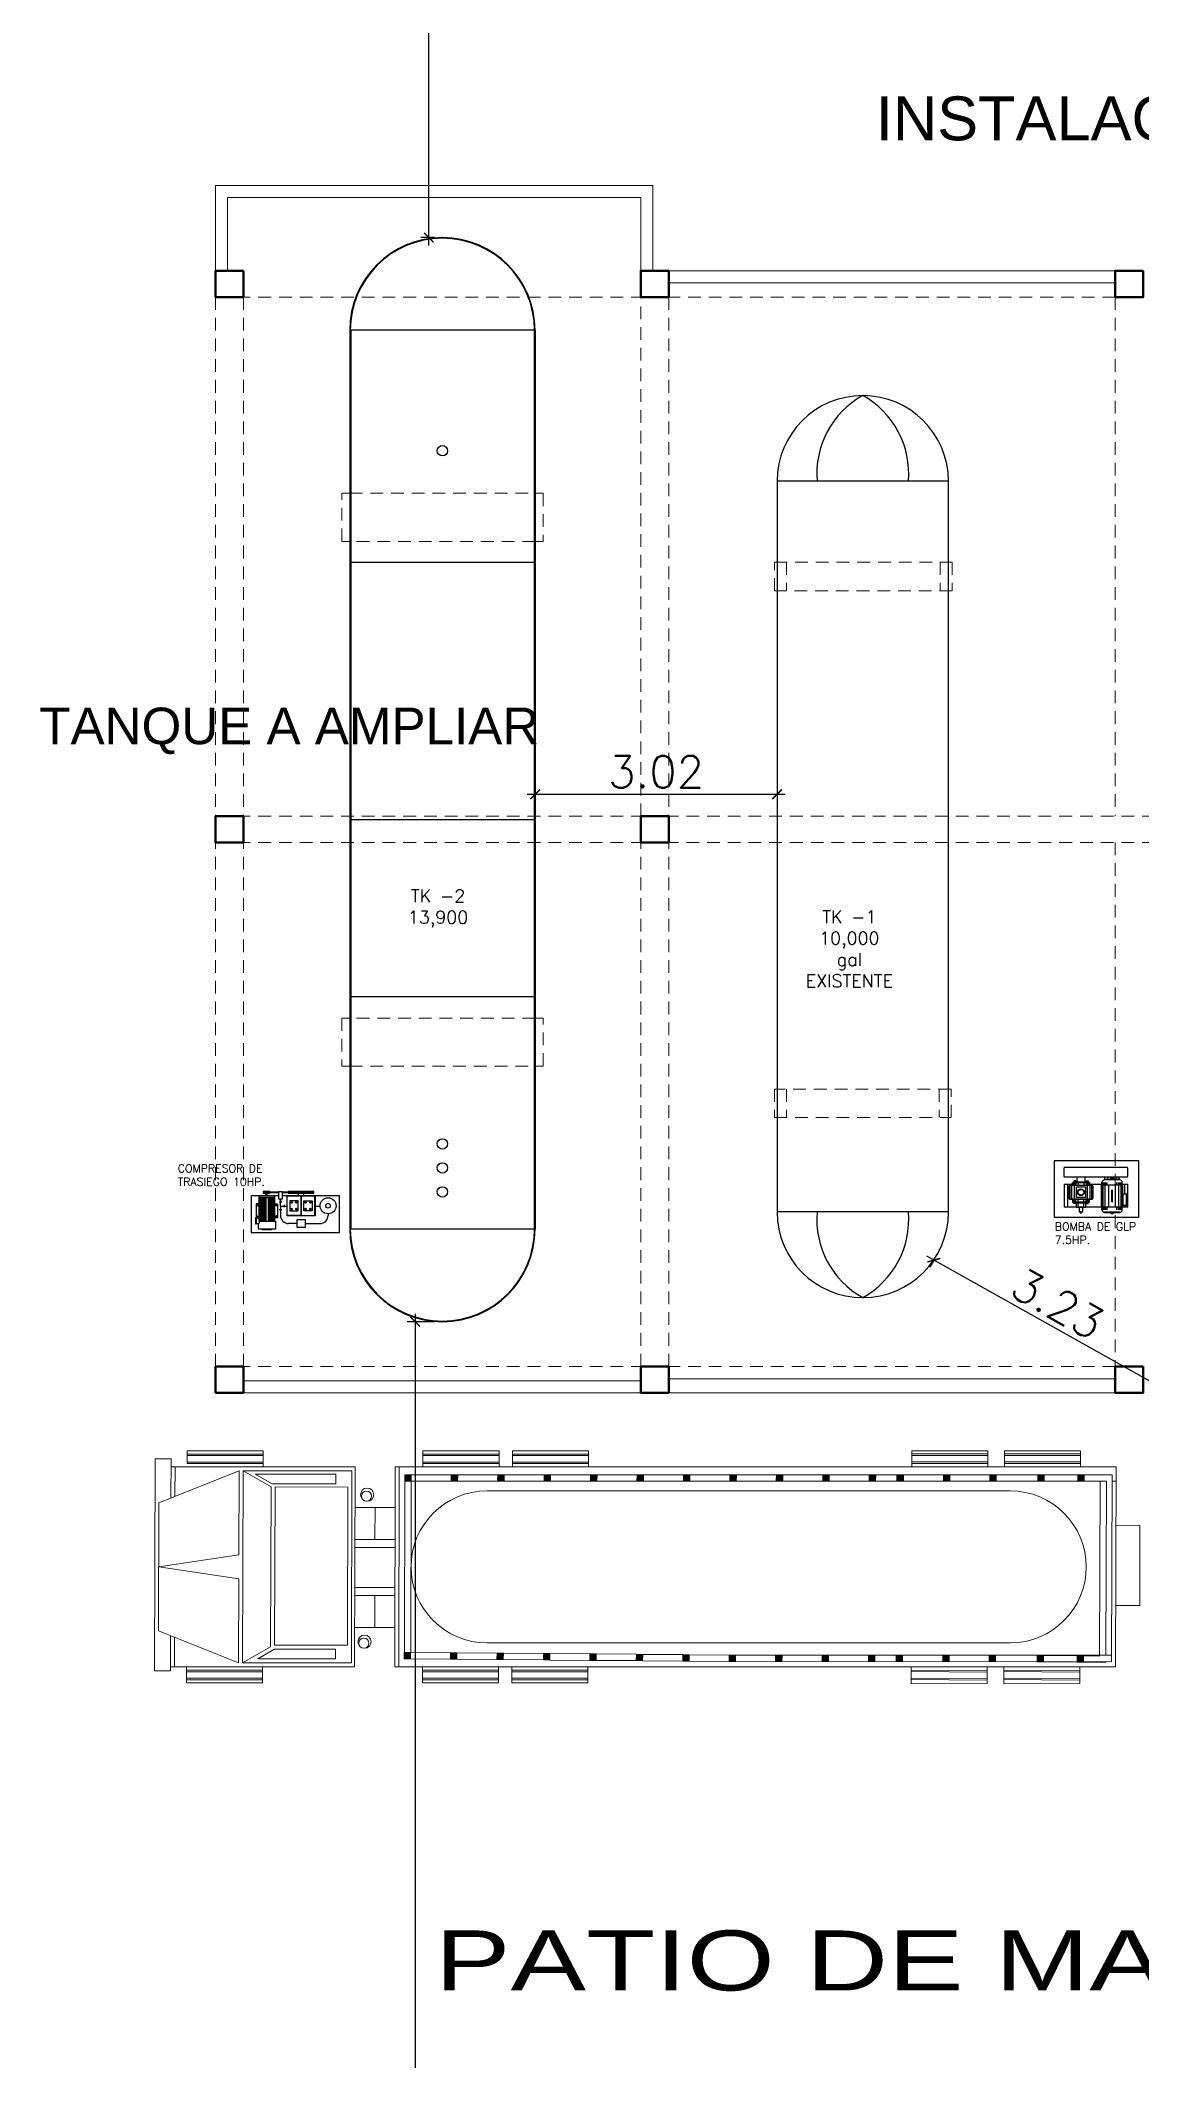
# Model space of a CAD drawing. Header units: metres. Extents: x 2026 to 2182, y 1015 to 1085.
# Drawn here: x 2099.25 to 2113, y 1042.69 to 1067.93 of the extents above; entities that cross this region are included whole.
import ezdxf

# ---------------------------------------------------------------- set-up
doc = ezdxf.new("R2010")
doc.units = ezdxf.units.M
for name, pattern in [('COSTA GAS_ CASCO$0$CONTINUA', [0]), ('COSTA GAS_ CASCO$0$HIDDEN2', [0.1875, 0.125, -0.0625]), ('DASHED2', [0.375, 0.25, -0.125]), ('HIDDEN', [9.525, 6.35, -3.175])]:
    doc.linetypes.add(name, pattern=pattern)
doc.layers.get('Defpoints').update_dxf_attribs({"lineweight": 0})
for name, color, linetype in [('015', 40, 'Continuous'), ('03', 3, 'Continuous'), ('05', 5, 'Continuous'), ('06', 6, 'Continuous'), ('AMBIENTES', 3, 'Continuous'), ('MAQUINAS', 8, 'COSTA GAS_ CASCO$0$HIDDEN2')]:
    doc.layers.add(name, color=color, linetype=linetype)
for name, color, linetype, lineweight in [('muro00', 252, 'Continuous', 0), ('muro02', 3, 'Continuous', 18), ('muro08', 2, 'Continuous', 60), ('PEN----2', 2, 'Continuous', 20), ('piso', 30, 'Continuous', 9), ('proyeccion', 5, 'HIDDEN', 13), ('TEXTOS GENERALES', 4, 'DASHED2', 5), ('Z-GAS HUANUCO CASCO_2DA ETAPA_$0$09', 8, 'Continuous', 9), ('Z-GAS HUANUCO CASCO_2DA ETAPA_$0$CAMIONES', 20, 'Continuous', 9)]:
    doc.layers.add(name, color=color, linetype=linetype, lineweight=lineweight)
doc.styles.add('COTA50', font='romans.shx', dxfattribs={"height": 0.4})
doc.styles.add('ROMANS', font='ROMANS')
doc.styles.add('SWISSE', font='swisse.ttf')
doc.styles.add('TEXTOS GENERALES', font='simplex8.shx', dxfattribs={"height": 0.1})
doc.styles.add('TITLEINFO', font='arial.ttf', dxfattribs={"height": 0.2})
doc.dimstyles.new('1-100', dxfattribs={"dimscale": 0.1, "dimtxt": 0.4, "dimasz": 1.2, "dimexe": 1, "dimexo": 1, "dimgap": 0.8, "dimtad": 1, "dimzin": 4, "dimdsep": 46, "dimtxsty": 'COTA50', "dimblk": 'ARCHTICK', "dimcen": 2.5, "dimdle": 1, "dimclrd": 1, "dimclre": 1, "dimclrt": 256, "dimadec": 0, "dimazin": 0, "dimtfac": 1, "dimtix": 1, "dimtmove": 2, "dimatfit": 3, "dimfxl": 0, "dimtolj": 1, "dimtzin": 4, "dimarcsym": 0})

# ---------------------------------------------------------------- blocks, each defined once
blk = doc.blocks.new('_ARCHTICK')
at = {"color": 0, "linetype": 'ByBlock', "const_width": 0.15}
blk.add_lwpolyline([(-0.5, -0.5), (0.5, 0.5)], dxfattribs=at)
blk = doc.blocks.new('*D76')
at = {"color": 1, "lineweight": -2}
for p, q in [((2113.309, 1051.059), (2110.317, 1052.736)), ((2110.401, 1052.68), (2110.355, 1052.599)), ((2113.218, 1051.102), (2113.173, 1051.021))]:
    blk.add_line(p, q, dxfattribs=at)
at = {"layer": 'Defpoints', "color": 0}
for p in [(2110.404, 1052.687), (2110.449, 1052.767), (2113.267, 1051.189)]:
    blk.add_point(p, dxfattribs=at)
at = {"color": 1, "lineweight": -2, "xscale": 0.1199999999999999, "yscale": 0.1199999999999999, "zscale": 0.1199999999999999}
for p, rotation in [((2110.404, 1052.687), 150.741178797657), ((2113.222, 1051.108), 330.741178797657)]:
    blk.add_blockref('_ARCHTICK', p, dxfattribs=dict(at, rotation=rotation))
at = {"insert": (2111.95, 1052.142), "char_height": 0.4, "attachment_point": 5, "rotation": 330.7412, "style": 'COTA50'}
blk.add_mtext('\\A1;3.23', dxfattribs=at)
blk = doc.blocks.new('*D78')
at = {"color": 1, "lineweight": -2}
for p, q in [((2105.324, 1058.509), (2108.546, 1058.509)), ((2105.424, 1058.591), (2105.424, 1058.409)), ((2108.446, 1058.591), (2108.446, 1058.409))]:
    blk.add_line(p, q, dxfattribs=at)
at = {"layer": 'Defpoints', "color": 0}
for p in [(2105.424, 1058.691), (2108.446, 1058.691), (2108.446, 1058.509)]:
    blk.add_point(p, dxfattribs=at)
at = {"color": 1, "lineweight": -2, "xscale": 0.1199999999999999, "yscale": 0.1199999999999999, "zscale": 0.1199999999999999, "rotation": 180}
blk.add_blockref('_ARCHTICK', (2105.424, 1058.509), dxfattribs=at)
at = {"color": 1, "lineweight": -2, "xscale": 0.1199999999999999, "yscale": 0.1199999999999999, "zscale": 0.1199999999999999}
blk.add_blockref('_ARCHTICK', (2108.446, 1058.509), dxfattribs=at)
at = {"insert": (2106.935, 1058.789), "char_height": 0.4, "attachment_point": 5, "style": 'COTA50'}
blk.add_mtext('\\A1;3.02', dxfattribs=at)
blk = doc.blocks.new('*D79')
at = {"color": 1, "lineweight": -2}
for p, q in [((2104.095, 1065.364), (2104.095, 1080.95)), ((2104.166, 1080.85), (2103.995, 1080.85)), ((2104.166, 1065.464), (2103.995, 1065.464))]:
    blk.add_line(p, q, dxfattribs=at)
at = {"layer": 'Defpoints', "color": 0}
for p in [(2104.095, 1080.85), (2104.266, 1080.85), (2104.266, 1065.464)]:
    blk.add_point(p, dxfattribs=at)
at = {"color": 1, "lineweight": -2, "xscale": 0.1199999999999999, "yscale": 0.1199999999999999, "zscale": 0.1199999999999999}
for p, rotation in [((2104.095, 1080.85), 90), ((2104.095, 1065.464), 270)]:
    blk.add_blockref('_ARCHTICK', p, dxfattribs=dict(at, rotation=rotation))
at = {"insert": (2103.815, 1073.157), "char_height": 0.4, "attachment_point": 5, "rotation": 90, "style": 'COTA50'}
blk.add_mtext('\\A1;15.39', dxfattribs=at)
blk = doc.blocks.new('*D80')
at = {"color": 1, "lineweight": -2}
for p, q in [((2104.166, 1051.918), (2103.827, 1051.918)), ((2103.927, 1052.018), (2103.927, 1031.09)), ((2104.166, 1031.19), (2103.827, 1031.19))]:
    blk.add_line(p, q, dxfattribs=at)
at = {"layer": 'Defpoints', "color": 0}
for p in [(2104.266, 1051.918), (2103.927, 1031.19), (2104.266, 1031.19)]:
    blk.add_point(p, dxfattribs=at)
at = {"color": 1, "lineweight": -2, "xscale": 0.1199999999999999, "yscale": 0.1199999999999999, "zscale": 0.1199999999999999}
for p, rotation in [((2103.927, 1051.918), 90), ((2103.927, 1031.19), 270)]:
    blk.add_blockref('_ARCHTICK', p, dxfattribs=dict(at, rotation=rotation))
at = {"insert": (2103.647, 1041.554), "char_height": 0.4, "attachment_point": 5, "rotation": 90, "style": 'COTA50'}
blk.add_mtext('\\A1;20.73', dxfattribs=at)
blk = doc.blocks.new('Z-GAS HUANUCO CASCO_2DA ETAPA_$0$HHH')
at = {"layer": 'Z-GAS HUANUCO CASCO_2DA ETAPA_$0$CAMIONES'}
for p, q in [((-162.079, 48.628), (-162.08, 48.328)), ((-161.079, 48.625), (-162.079, 48.628)), ((-161.079, 48.625), (-161.08, 48.325)), ((-162.811, 48.33), (-162.811, 39.327)), ((-160.311, 48.323), (-162.811, 48.33)), ((-162.711, 48.279), (-162.711, 43.587)), ((-160.376, 48.273), (-162.711, 48.279)), ((-162.631, 48.329), (-162.631, 48.279)), ((-160.456, 48.273), (-160.459, 43.578)), ((-160.376, 48.273), (-160.379, 43.577)), ((-160.311, 48.323), (-160.311, 39.32)), ((-162.711, 48.209), (-162.711, 47.931)), ((-162.631, 48.209), (-162.631, 43.586)), ((-160.456, 48.203), (-162.631, 48.209)), ((-160.447, 48.123), (-162.631, 48.129)), ((-162.631, 48.129), (-162.631, 47.931)), ((-160.447, 48.123), (-160.45, 47.922)), ((-160.366, 48.203), (-160.376, 48.203)), ((-160.366, 48.203), (-160.37, 47.922)), ((-163.011, 47.884), (-163.011, 46.934)), ((-162.811, 47.884), (-163.011, 47.884)), ((-162.972, 47.884), (-162.972, 46.934)), ((-162.952, 47.884), (-162.952, 46.934)), ((-162.872, 47.884), (-162.872, 46.934)), ((-162.852, 47.884), (-162.852, 46.934)), ((-162.631, 47.931), (-162.711, 47.931)), ((-162.711, 47.851), (-162.711, 47.931)), ((-162.629, 47.851), (-162.711, 47.851)), ((-162.711, 47.851), (-162.711, 47.432)), ((-162.631, 47.931), (-162.629, 47.851)), ((-162.631, 47.851), (-162.631, 47.432)), ((-160.45, 47.842), (-160.454, 47.424)), ((-160.45, 47.922), (-160.452, 47.842)), ((-160.452, 47.842), (-160.37, 47.842)), ((-160.45, 47.922), (-160.37, 47.922)), ((-160.37, 47.842), (-160.374, 47.423)), ((-160.37, 47.842), (-160.37, 47.922)), ((-160.102, 47.877), (-160.311, 47.877)), ((-160.265, 47.877), (-160.272, 46.928)), ((-160.245, 47.877), (-160.252, 46.927)), ((-160.165, 47.877), (-160.172, 46.927)), ((-160.145, 47.877), (-160.152, 46.927)), ((-160.099, 46.927), (-160.102, 47.877)), ((-162.631, 47.432), (-162.711, 47.432)), ((-162.711, 47.432), (-162.711, 47.352)), ((-162.631, 47.352), (-162.711, 47.352)), ((-162.631, 47.352), (-162.631, 47.432)), ((-160.455, 47.344), (-160.454, 47.424)), ((-160.455, 47.344), (-160.375, 47.343)), ((-160.454, 47.424), (-160.374, 47.423)), ((-160.374, 47.423), (-160.375, 47.343)), ((-162.511, 47.007), (-162.511, 40.474)), ((-160.611, 40.474), (-160.611, 47.007)), ((-162.811, 46.934), (-163.013, 46.934)), ((-162.811, 46.727), (-163.011, 46.727)), ((-163.011, 46.727), (-163.011, 45.777)), ((-162.972, 46.727), (-162.972, 45.777)), ((-162.952, 46.727), (-162.952, 45.777)), ((-162.872, 46.727), (-162.872, 45.777)), ((-162.852, 46.727), (-162.852, 45.777)), ((-162.631, 46.833), (-162.711, 46.833)), ((-162.711, 46.833), (-162.711, 46.753)), ((-162.631, 46.753), (-162.711, 46.753)), ((-162.631, 46.753), (-162.631, 46.833)), ((-160.459, 46.824), (-160.379, 46.824)), ((-160.459, 46.744), (-160.459, 46.824)), ((-160.459, 46.744), (-160.379, 46.744)), ((-160.379, 46.824), (-160.379, 46.744)), ((-160.099, 46.927), (-160.311, 46.927)), ((-160.102, 46.72), (-160.311, 46.72)), ((-160.265, 46.72), (-160.272, 45.77)), ((-160.245, 46.72), (-160.252, 45.77)), ((-160.165, 46.72), (-160.172, 45.77)), ((-160.145, 46.719), (-160.152, 45.769)), ((-160.099, 45.77), (-160.102, 46.72)), ((-162.631, 46.253), (-162.711, 46.253)), ((-162.711, 46.253), (-162.711, 46.173)), ((-162.631, 46.173), (-162.631, 46.253)), ((-160.459, 46.244), (-160.379, 46.244)), ((-160.459, 46.164), (-160.459, 46.244)), ((-160.379, 46.244), (-160.379, 46.164)), ((-162.631, 46.173), (-162.711, 46.173)), ((-160.459, 46.164), (-160.379, 46.164)), ((-162.811, 45.777), (-163.013, 45.777)), ((-160.099, 45.77), (-160.311, 45.77)), ((-162.631, 45.673), (-162.711, 45.673)), ((-162.711, 45.673), (-162.711, 45.593)), ((-162.631, 45.593), (-162.711, 45.593)), ((-162.631, 45.593), (-162.631, 45.673)), ((-160.459, 45.664), (-160.379, 45.664)), ((-160.459, 45.584), (-160.459, 45.664)), ((-160.459, 45.584), (-160.379, 45.584)), ((-160.379, 45.664), (-160.379, 45.584)), ((-162.631, 45.326), (-162.711, 45.327)), ((-162.711, 45.327), (-162.711, 45.247)), ((-162.631, 45.246), (-162.711, 45.247)), ((-162.631, 45.246), (-162.631, 45.326)), ((-160.459, 45.318), (-160.379, 45.317)), ((-160.459, 45.238), (-160.459, 45.318)), ((-160.459, 45.238), (-160.379, 45.237)), ((-160.379, 45.317), (-160.379, 45.237)), ((-162.631, 44.746), (-162.711, 44.747)), ((-162.711, 44.747), (-162.711, 44.667)), ((-162.631, 44.666), (-162.631, 44.746)), ((-160.459, 44.738), (-160.379, 44.737)), ((-160.459, 44.658), (-160.459, 44.738)), ((-160.379, 44.737), (-160.379, 44.657)), ((-162.631, 44.666), (-162.711, 44.667)), ((-160.459, 44.658), (-160.379, 44.657)), ((-162.631, 44.166), (-162.711, 44.167)), ((-162.711, 44.167), (-162.711, 44.087)), ((-162.631, 44.086), (-162.711, 44.087)), ((-162.631, 44.086), (-162.631, 44.166)), ((-160.459, 44.158), (-160.379, 44.157)), ((-160.459, 44.078), (-160.459, 44.158)), ((-160.459, 44.078), (-160.379, 44.077)), ((-160.379, 44.157), (-160.379, 44.077)), ((-162.631, 43.586), (-162.711, 43.587)), ((-162.711, 43.587), (-162.711, 43.507)), ((-162.631, 43.506), (-162.711, 43.507)), ((-162.711, 43.507), (-162.711, 43.007)), ((-162.631, 43.506), (-162.631, 43.586)), ((-162.631, 43.506), (-162.631, 43.006)), ((-160.459, 43.498), (-160.463, 42.998)), ((-160.459, 43.498), (-160.459, 43.578)), ((-160.459, 43.578), (-160.379, 43.577)), ((-160.459, 43.498), (-160.379, 43.497)), ((-160.379, 43.497), (-160.383, 42.997)), ((-160.379, 43.577), (-160.379, 43.497)), ((-162.631, 43.006), (-162.711, 43.007)), ((-162.711, 42.927), (-162.711, 43.007)), ((-162.711, 42.927), (-162.711, 42.427)), ((-162.631, 42.926), (-162.711, 42.927)), ((-162.631, 42.926), (-162.631, 43.006)), ((-162.631, 42.926), (-162.631, 42.426)), ((-160.464, 42.918), (-160.468, 42.418)), ((-160.464, 42.918), (-160.463, 42.998)), ((-160.464, 42.918), (-160.384, 42.917)), ((-160.463, 42.998), (-160.383, 42.997)), ((-160.384, 42.917), (-160.388, 42.417)), ((-160.384, 42.917), (-160.383, 42.997)), ((-162.631, 42.426), (-162.711, 42.427)), ((-162.711, 42.347), (-162.711, 42.427)), ((-162.631, 42.426), (-162.631, 42.346)), ((-160.468, 42.418), (-160.469, 42.338)), ((-160.468, 42.418), (-160.388, 42.417)), ((-160.389, 42.337), (-160.388, 42.417)), ((-162.631, 42.346), (-162.711, 42.347)), ((-162.711, 42.347), (-162.711, 41.847)), ((-162.631, 42.346), (-162.631, 41.846)), ((-160.469, 42.338), (-160.473, 41.838)), ((-160.469, 42.338), (-160.389, 42.337)), ((-160.389, 42.337), (-160.393, 41.837)), ((-163.011, 41.74), (-163.011, 40.79)), ((-162.811, 41.74), (-163.011, 41.74)), ((-162.971, 41.74), (-162.971, 40.79)), ((-162.951, 41.74), (-162.951, 40.79)), ((-162.871, 41.74), (-162.871, 40.79)), ((-162.851, 41.74), (-162.851, 40.79)), ((-162.631, 41.846), (-162.711, 41.847)), ((-162.711, 41.767), (-162.711, 41.847)), ((-162.711, 41.767), (-162.711, 41.267)), ((-162.631, 41.766), (-162.711, 41.767)), ((-162.631, 41.846), (-162.631, 41.766)), ((-162.631, 41.766), (-162.631, 41.266)), ((-160.473, 41.758), (-160.477, 41.258)), ((-160.473, 41.838), (-160.473, 41.758)), ((-160.473, 41.838), (-160.393, 41.837)), ((-160.473, 41.758), (-160.393, 41.757)), ((-160.393, 41.757), (-160.397, 41.257)), ((-160.393, 41.757), (-160.393, 41.837)), ((-160.111, 41.732), (-160.311, 41.733)), ((-160.271, 41.733), (-160.271, 40.783)), ((-160.251, 41.733), (-160.251, 40.783)), ((-160.171, 41.733), (-160.171, 40.783)), ((-160.151, 41.733), (-160.151, 40.783)), ((-160.111, 41.732), (-160.111, 40.782)), ((-162.631, 41.266), (-162.711, 41.267)), ((-162.711, 41.267), (-162.711, 41.187)), ((-162.631, 41.186), (-162.711, 41.187)), ((-162.711, 41.187), (-162.711, 40.687)), ((-162.631, 41.186), (-162.631, 41.266)), ((-162.631, 41.186), (-162.631, 40.686)), ((-160.478, 41.178), (-160.482, 40.678)), ((-160.478, 41.178), (-160.477, 41.258)), ((-160.478, 41.178), (-160.398, 41.177)), ((-160.477, 41.258), (-160.397, 41.257)), ((-160.398, 41.177), (-160.402, 40.677)), ((-160.397, 41.257), (-160.398, 41.177)), ((-162.811, 40.79), (-163.011, 40.79)), ((-162.631, 40.686), (-162.711, 40.687)), ((-162.711, 40.687), (-162.711, 40.607)), ((-162.631, 40.606), (-162.631, 40.686)), ((-160.482, 40.598), (-160.482, 40.678)), ((-160.482, 40.678), (-160.402, 40.677)), ((-160.402, 40.677), (-160.402, 40.597)), ((-160.111, 40.782), (-160.311, 40.783)), ((-163.011, 40.623), (-163.011, 39.673)), ((-162.811, 40.623), (-163.011, 40.623)), ((-162.971, 40.623), (-162.971, 39.673)), ((-162.951, 40.623), (-162.951, 39.673)), ((-162.871, 40.623), (-162.871, 39.673)), ((-162.851, 40.623), (-162.851, 39.673)), ((-162.631, 40.606), (-162.711, 40.607)), ((-162.711, 40.607), (-162.711, 40.107)), ((-162.631, 40.606), (-162.631, 40.106)), ((-160.482, 40.598), (-160.486, 40.098)), ((-160.482, 40.598), (-160.402, 40.597)), ((-160.402, 40.597), (-160.406, 40.098)), ((-160.111, 40.616), (-160.311, 40.616)), ((-160.271, 40.616), (-160.271, 39.666)), ((-160.251, 40.616), (-160.251, 39.666)), ((-160.171, 40.616), (-160.171, 39.666)), ((-160.151, 40.616), (-160.151, 39.666)), ((-160.111, 40.616), (-160.111, 39.666)), ((-162.631, 40.106), (-162.711, 40.107)), ((-162.711, 40.107), (-162.711, 40.027)), ((-162.63, 40.026), (-162.711, 40.027)), ((-162.711, 40.027), (-162.711, 39.527)), ((-162.63, 40.026), (-162.631, 40.106)), ((-162.631, 40.026), (-162.631, 39.526)), ((-160.487, 40.018), (-160.491, 39.518)), ((-160.488, 40.018), (-160.486, 40.098)), ((-160.488, 40.018), (-160.407, 40.018)), ((-160.486, 40.098), (-160.406, 40.098)), ((-160.407, 40.018), (-160.411, 39.518)), ((-160.406, 40.098), (-160.407, 40.018)), ((-162.811, 39.673), (-163.011, 39.673)), ((-160.111, 39.666), (-160.311, 39.666)), ((-162.631, 39.526), (-162.711, 39.527)), ((-162.711, 39.527), (-162.711, 39.447)), ((-162.631, 39.446), (-162.711, 39.447)), ((-160.491, 39.521), (-162.631, 39.526)), ((-162.631, 39.526), (-162.631, 39.446)), ((-160.491, 39.441), (-162.631, 39.446)), ((-160.491, 39.518), (-160.411, 39.518)), ((-160.491, 39.518), (-160.491, 39.438)), ((-160.491, 39.438), (-160.411, 39.438)), ((-160.411, 39.518), (-160.411, 39.438)), ((-160.311, 39.37), (-162.811, 39.377)), ((-160.311, 39.32), (-162.811, 39.327)), ((-162.303, 39.326), (-162.304, 38.826)), ((-161.903, 39.324), (-161.904, 38.824)), ((-161.803, 39.324), (-161.804, 38.824)), ((-161.303, 39.323), (-161.304, 38.823)), ((-161.203, 39.323), (-161.204, 38.823)), ((-160.803, 39.322), (-160.804, 38.822)), ((-161.904, 39.074), (-162.304, 39.076)), ((-160.804, 39.072), (-161.204, 39.073)), ((-160.311, 38.82), (-162.811, 38.827)), ((-162.811, 38.827), (-162.811, 36.527)), ((-162.761, 38.787), (-162.761, 37.427)), ((-160.361, 38.78), (-162.761, 38.787)), ((-162.558, 38.736), (-162.561, 37.826)), ((-160.582, 38.731), (-162.558, 38.736)), ((-160.582, 38.731), (-160.582, 37.821)), ((-160.361, 38.78), (-160.361, 37.42)), ((-160.311, 38.82), (-160.311, 36.52)), ((-162.597, 38.586), (-162.721, 38.587)), ((-162.721, 38.587), (-162.721, 37.577)), ((-162.597, 38.586), (-162.599, 37.791)), ((-160.411, 38.581), (-160.532, 38.581)), ((-160.532, 38.581), (-160.532, 37.821)), ((-160.411, 38.581), (-160.411, 37.609)), ((-163.011, 37.677), (-163.011, 36.727)), ((-162.811, 37.677), (-163.011, 37.677)), ((-162.971, 37.677), (-162.971, 36.727)), ((-162.951, 37.677), (-162.951, 36.727)), ((-162.871, 37.677), (-162.871, 36.727)), ((-162.851, 37.677), (-162.851, 36.727)), ((-162.761, 37.427), (-162.561, 37.776)), ((-162.721, 37.577), (-162.599, 37.791)), ((-160.582, 37.821), (-162.561, 37.826)), ((-160.561, 37.771), (-162.561, 37.776)), ((-160.361, 37.42), (-160.561, 37.771)), ((-160.411, 37.609), (-160.532, 37.821)), ((-160.108, 37.67), (-160.311, 37.67)), ((-160.271, 37.67), (-160.271, 36.72)), ((-160.251, 37.67), (-160.251, 36.72)), ((-160.171, 37.67), (-160.171, 36.72)), ((-160.151, 37.67), (-160.151, 36.72)), ((-160.111, 37.67), (-160.111, 36.72)), ((-160.361, 37.42), (-162.761, 37.427)), ((-162.761, 37.377), (-162.361, 36.376)), ((-161.711, 37.374), (-162.761, 37.377)), ((-161.711, 37.374), (-161.561, 36.374)), ((-161.411, 37.373), (-161.561, 36.374)), ((-160.361, 37.37), (-161.411, 37.373)), ((-160.361, 37.37), (-160.761, 36.371)), ((-162.851, 36.727), (-163.011, 36.728)), ((-160.111, 36.72), (-160.311, 36.72)), ((-162.421, 36.526), (-162.911, 36.527)), ((-162.911, 36.527), (-162.911, 36.327)), ((-162.441, 36.576), (-162.811, 36.577)), ((-160.761, 36.371), (-162.361, 36.376)), ((-160.261, 36.52), (-160.701, 36.521)), ((-160.311, 36.57), (-160.681, 36.571)), ((-160.261, 36.52), (-160.261, 36.32)), ((-160.261, 36.32), (-162.911, 36.327))]:
    blk.add_line(p, q, dxfattribs=at)
for centre, radius in [((-162.463, 38.976), 0.0829), ((-162.444, 38.968), 0.0633), ((-160.626, 38.943), 0.0829), ((-160.608, 38.935), 0.0633)]:
    blk.add_circle(centre, radius, dxfattribs=at)
for centre, start, end in [((-161.561, 47.007), 360, 180), ((-161.561, 40.474), 180, 360)]:
    blk.add_arc(centre, 0.95, start, end, dxfattribs=at)
for points in [[(-162.711, 47.851), (-162.711, 47.931), (-162.629, 47.851), (-162.631, 47.931)], [(-160.45, 47.842), (-160.45, 47.922), (-160.37, 47.842), (-160.37, 47.922)], [(-162.711, 47.352), (-162.711, 47.432), (-162.631, 47.352), (-162.631, 47.432)], [(-160.455, 47.344), (-160.454, 47.424), (-160.375, 47.343), (-160.374, 47.423)], [(-162.711, 46.753), (-162.711, 46.833), (-162.631, 46.753), (-162.631, 46.833)], [(-160.459, 46.744), (-160.459, 46.824), (-160.379, 46.744), (-160.379, 46.824)], [(-162.711, 46.173), (-162.711, 46.253), (-162.631, 46.173), (-162.631, 46.253)], [(-160.459, 46.164), (-160.459, 46.244), (-160.379, 46.164), (-160.379, 46.244)], [(-162.711, 45.593), (-162.711, 45.673), (-162.631, 45.593), (-162.631, 45.673)], [(-160.459, 45.584), (-160.459, 45.664), (-160.379, 45.584), (-160.379, 45.664)], [(-162.711, 45.247), (-162.711, 45.327), (-162.631, 45.246), (-162.631, 45.326)], [(-160.459, 45.238), (-160.459, 45.318), (-160.379, 45.237), (-160.379, 45.317)], [(-162.711, 44.667), (-162.711, 44.747), (-162.631, 44.666), (-162.631, 44.746)], [(-160.459, 44.658), (-160.459, 44.738), (-160.379, 44.657), (-160.379, 44.737)], [(-162.711, 44.087), (-162.711, 44.167), (-162.631, 44.086), (-162.631, 44.166)], [(-160.459, 44.078), (-160.459, 44.158), (-160.379, 44.077), (-160.379, 44.157)], [(-162.711, 43.507), (-162.711, 43.587), (-162.631, 43.506), (-162.631, 43.586)], [(-160.459, 43.498), (-160.459, 43.578), (-160.379, 43.497), (-160.379, 43.577)], [(-162.711, 42.927), (-162.711, 43.007), (-162.631, 42.926), (-162.631, 43.006)], [(-160.464, 42.918), (-160.463, 42.998), (-160.384, 42.917), (-160.383, 42.997)], [(-162.711, 42.347), (-162.711, 42.427), (-162.631, 42.346), (-162.631, 42.426)], [(-160.469, 42.338), (-160.468, 42.418), (-160.389, 42.337), (-160.388, 42.417)], [(-162.711, 41.767), (-162.711, 41.847), (-162.631, 41.766), (-162.631, 41.846)], [(-160.473, 41.758), (-160.473, 41.838), (-160.393, 41.757), (-160.393, 41.837)], [(-162.711, 41.187), (-162.711, 41.267), (-162.631, 41.186), (-162.631, 41.266)], [(-160.478, 41.178), (-160.477, 41.258), (-160.398, 41.177), (-160.397, 41.257)], [(-162.711, 40.607), (-162.711, 40.687), (-162.631, 40.606), (-162.631, 40.686)], [(-160.482, 40.598), (-160.482, 40.678), (-160.402, 40.597), (-160.402, 40.677)], [(-162.711, 40.027), (-162.711, 40.107), (-162.631, 40.026), (-162.631, 40.106)], [(-160.487, 40.018), (-160.486, 40.098), (-160.407, 40.018), (-160.406, 40.098)], [(-162.711, 39.447), (-162.711, 39.527), (-162.631, 39.446), (-162.631, 39.526)], [(-160.491, 39.438), (-160.491, 39.518), (-160.411, 39.438), (-160.411, 39.518)]]:
    blk.add_solid(points, dxfattribs=at)
blk = doc.blocks.new('TANQUE10000')
at = {"layer": '015', "linetype": 'Continuous', "ltscale": 0.025}
for p, q in [((1.07, 9.13), (-1.07, 9.13)), ((1.07, 0), (-1.07, 0))]:
    blk.add_line(p, q, dxfattribs=at)
blk.add_lwpolyline([(-1.07, 9.13), (-1.07, 0, 1), (1.07, 0), (1.07, 9.13, 1), (-1.07, 9.13, 1)], format="xyb", dxfattribs=at)
for centre, start, end in [((0.541, 9.225), 119.0307, 184.88), ((-0.541, 9.225), 355.12, 60.9693), ((0.541, -0.095), 175.12, 240.9693), ((-0.541, -0.095), 299.0307, 4.88)]:
    blk.add_arc(centre, 1.115, start, end, dxfattribs=at)
blk = doc.blocks.new('COSTA GAS_ CASCO$0$BOMBA_PLANTA 6')
at = {"layer": 'MAQUINAS', "linetype": 'COSTA GAS_ CASCO$0$CONTINUA'}
for p, q in [((0.11, 0.306), (0.346, 0.306)), ((0.144, 0.236), (0.154, 0.236)), ((0.144, 0.226), (0.154, 0.226)), ((0.16, 0.253), (0.193, 0.253)), ((0.16, 0.249), (0.193, 0.249)), ((0.16, 0.244), (0.193, 0.244)), ((0.16, 0.235), (0.193, 0.235)), ((0.16, 0.221), (0.193, 0.221)), ((0.193, 0.28), (0.337, 0.28)), ((0.193, 0.261), (0.337, 0.261)), ((0.193, 0.235), (0.337, 0.235)), ((0.196, 0.289), (0.335, 0.289)), ((0.37, 0.253), (0.337, 0.253)), ((0.37, 0.249), (0.337, 0.249)), ((0.37, 0.244), (0.337, 0.244)), ((0.37, 0.235), (0.337, 0.235)), ((0.37, 0.221), (0.337, 0.221)), ((0.386, 0.236), (0.377, 0.236)), ((0.386, 0.226), (0.377, 0.226)), ((0.106, 0.194), (0.154, 0.194)), ((0.106, 0.135), (0.154, 0.135)), ((0.144, 0.103), (0.154, 0.103)), ((0.144, 0.093), (0.154, 0.093)), ((0.16, 0.196), (0.193, 0.196)), ((0.16, 0.133), (0.193, 0.133)), ((0.16, 0.108), (0.193, 0.108)), ((0.16, 0.094), (0.193, 0.094)), ((0.16, 0.085), (0.193, 0.085)), ((0.16, 0.08), (0.193, 0.08)), ((0.16, 0.076), (0.193, 0.076)), ((0.193, 0.094), (0.337, 0.094)), ((0.193, 0.068), (0.337, 0.068)), ((0.193, 0.049), (0.337, 0.049)), ((0.196, 0.04), (0.335, 0.04)), ((0.37, 0.196), (0.337, 0.196)), ((0.37, 0.133), (0.337, 0.133)), ((0.37, 0.108), (0.337, 0.108)), ((0.37, 0.094), (0.337, 0.094)), ((0.37, 0.085), (0.337, 0.085)), ((0.37, 0.08), (0.337, 0.08)), ((0.37, 0.076), (0.337, 0.076)), ((0.386, 0.103), (0.377, 0.103)), ((0.386, 0.093), (0.377, 0.093)), ((0.036, -0.178), (0.036, -0.156)), ((0.036, -0.156), (0.047, -0.156)), ((0.036, -0.178), (0.047, -0.178)), ((0.047, -0.248), (0.047, -0.086)), ((0.047, -0.086), (0.052, -0.086)), ((0.052, -0.248), (0.052, -0.086)), ((0.079, -0.059), (0.106, -0.059)), ((0.106, -0.28), (0.106, -0.054)), ((0.106, -0.054), (0.342, -0.054)), ((0.342, -0.28), (0.342, -0.054)), ((0.342, -0.059), (0.369, -0.059)), ((0.396, -0.248), (0.396, -0.086)), ((0.396, -0.086), (0.402, -0.086)), ((0.402, -0.248), (0.402, -0.086)), ((0.047, -0.248), (0.052, -0.248)), ((0.079, -0.274), (0.106, -0.274)), ((0.106, -0.28), (0.342, -0.28)), ((0.11, -0.301), (0.129, -0.301)), ((0.245, -0.301), (0.346, -0.301)), ((0.342, -0.274), (0.369, -0.274)), ((0.396, -0.248), (0.402, -0.248))]:
    blk.add_line(p, q, dxfattribs=at)
at = {"layer": 'MAQUINAS', "linetype": 'Continuous'}
for p, q in [((0.079, -0.061), (0.106, -0.061)), ((0.079, -0.064), (0.106, -0.064)), ((0.079, -0.066), (0.106, -0.066)), ((0.079, -0.07), (0.106, -0.07)), ((0.079, -0.074), (0.106, -0.074)), ((0.079, -0.081), (0.106, -0.081)), ((0.079, -0.088), (0.106, -0.088)), ((0.079, -0.099), (0.106, -0.099)), ((0.079, -0.115), (0.106, -0.115)), ((0.106, -0.056), (0.342, -0.056)), ((0.106, -0.058), (0.342, -0.058)), ((0.106, -0.06), (0.342, -0.06)), ((0.106, -0.065), (0.342, -0.065)), ((0.106, -0.072), (0.342, -0.072)), ((0.106, -0.094), (0.342, -0.094)), ((0.106, -0.131), (0.342, -0.131)), ((0.106, -0.202), (0.342, -0.202)), ((0.164, -0.166), (0.164, -0.167)), ((0.281, -0.161), (0.17, -0.161)), ((0.17, -0.172), (0.281, -0.172)), ((0.286, -0.167), (0.286, -0.166)), ((0.342, -0.061), (0.369, -0.061)), ((0.342, -0.064), (0.369, -0.064)), ((0.342, -0.066), (0.369, -0.066)), ((0.342, -0.07), (0.369, -0.07)), ((0.342, -0.074), (0.369, -0.074)), ((0.342, -0.081), (0.369, -0.081)), ((0.342, -0.088), (0.369, -0.088)), ((0.342, -0.099), (0.369, -0.099)), ((0.342, -0.115), (0.369, -0.115)), ((0.402, -0.091), (0.429, -0.091)), ((0.402, -0.145), (0.407, -0.145)), ((0.402, -0.188), (0.407, -0.188)), ((0.412, -0.183), (0.412, -0.151)), ((0.412, -0.156), (0.429, -0.156)), ((0.412, -0.178), (0.429, -0.178)), ((0.079, -0.218), (0.106, -0.218)), ((0.079, -0.235), (0.106, -0.235)), ((0.079, -0.245), (0.106, -0.245)), ((0.079, -0.253), (0.106, -0.253)), ((0.079, -0.259), (0.106, -0.259)), ((0.079, -0.264), (0.106, -0.264)), ((0.079, -0.268), (0.106, -0.268)), ((0.079, -0.27), (0.106, -0.27)), ((0.079, -0.272), (0.106, -0.272)), ((0.106, -0.24), (0.342, -0.24)), ((0.106, -0.262), (0.342, -0.262)), ((0.106, -0.269), (0.342, -0.269)), ((0.106, -0.273), (0.342, -0.273)), ((0.106, -0.275), (0.342, -0.275)), ((0.106, -0.278), (0.342, -0.278)), ((0.342, -0.218), (0.369, -0.218)), ((0.342, -0.235), (0.369, -0.235)), ((0.342, -0.245), (0.369, -0.245)), ((0.342, -0.253), (0.369, -0.253)), ((0.342, -0.259), (0.369, -0.259)), ((0.342, -0.264), (0.369, -0.264)), ((0.342, -0.268), (0.369, -0.268)), ((0.342, -0.27), (0.369, -0.27)), ((0.342, -0.272), (0.369, -0.272)), ((0.402, -0.242), (0.429, -0.242))]:
    blk.add_line(p, q, dxfattribs=at)
at = {"layer": 'MAQUINAS', "linetype": 'COSTA GAS_ CASCO$0$CONTINUA'}
for points in [[(0, -0.45), (0.6, -0.45), (0.6, 0.45), (0, 0.45)], [(0.154, 0.216), (0.106, 0.216), (0.106, 0.113), (0.154, 0.113)], [(0.144, 0.24), (0.154, 0.24), (0.154, 0.221), (0.144, 0.221)], [(0.16, 0.244), (0.154, 0.244), (0.154, 0.085), (0.16, 0.085)], [(0.193, 0.255), (0.16, 0.255), (0.16, 0.075), (0.193, 0.075)], [(0.337, 0.255), (0.37, 0.255), (0.37, 0.075), (0.337, 0.075)], [(0.37, 0.244), (0.377, 0.244), (0.377, 0.085), (0.37, 0.085)], [(0.386, 0.24), (0.377, 0.24), (0.377, 0.221), (0.386, 0.221)], [(0.056, 0.168), (0.041, 0.168), (0.041, 0.161), (0.056, 0.161)], [(0.106, 0.183), (0.056, 0.183), (0.056, 0.146), (0.106, 0.146)], [(0.144, 0.089), (0.154, 0.089), (0.154, 0.108), (0.144, 0.108)], [(0.208, 0.214), (0.322, 0.214), (0.322, 0.115), (0.208, 0.115)], [(0.386, 0.089), (0.377, 0.089), (0.377, 0.108), (0.386, 0.108)], [(0.25, -0.319), (0.124, -0.319), (0.124, -0.325), (0.25, -0.325)], [(0.245, -0.28), (0.129, -0.28), (0.129, -0.319), (0.245, -0.319)]]:
    blk.add_lwpolyline(points, close=True, dxfattribs=at)
for points in [[(0.346, 0.255), (0.346, 0.342), (0.11, 0.342), (0.11, 0.216)], [(0.11, 0.113), (0.11, -0.054)], [(0.346, -0.059), (0.346, 0.075)], [(0.377, 0.204), (0.429, 0.204)], [(0.429, 0.125), (0.377, 0.125)], [(0.11, -0.28), (0.11, -0.336), (0.346, -0.336), (0.346, -0.274)]]:
    blk.add_lwpolyline(points, dxfattribs=at)
for points in [[(0.204, 0.036), (0.326, 0.036, 0.414214), (0.337, 0.046), (0.337, 0.283, 0.414214), (0.326, 0.293), (0.204, 0.293, 0.414214), (0.193, 0.283), (0.193, 0.046, 0.414214)], [(0.438, -0.335), (0.52, -0.335, 0.414214), (0.529, -0.326), (0.529, 0.338, 0.414214), (0.52, 0.347), (0.438, 0.347, 0.414214), (0.429, 0.338), (0.429, -0.326, 0.414214)]]:
    blk.add_lwpolyline(points, format="xyb", close=True, dxfattribs=at)
for radius in [0.0357, 0.0309]:
    blk.add_circle((0.265, 0.165), radius, dxfattribs=at)
for centre, start, end in [((0.079, -0.086), 90, 180), ((0.369, -0.086), 0, 90), ((0.079, -0.248), 180, 270), ((0.369, -0.248), 270, 0)]:
    blk.add_arc(centre, 0.0269, start, end, dxfattribs=at)
at = {"layer": 'MAQUINAS', "linetype": 'Continuous'}
for centre, radius, start, end in [((0.17, -0.166), 0.00538, 90, 180), ((0.17, -0.167), 0.00538, 180, 270), ((0.281, -0.166), 0.00538, 0, 90), ((0.281, -0.167), 0.00538, 270, 360), ((0.502, -1.243), 1.13, 93.7041, 95.1107), ((0.407, -0.151), 0.00538, 0, 90), ((0.407, -0.183), 0.00538, 270, 0), ((0.502, 0.909), 1.13, 264.8893, 266.2959)]:
    blk.add_arc(centre, radius, start, end, dxfattribs=at)
at = {"layer": 'MAQUINAS', "linetype": 'Continuous', "ltscale": 0.01}
for centre, start, end in [((0.502, -1.243), 93.7041, 95.1107), ((0.502, 0.909), 264.8893, 266.2959)]:
    blk.add_arc(centre, 1.13, start, end, dxfattribs=at)
blk = doc.blocks.new('A$C0DA26504')
at = {"layer": 'PEN----2'}
blk.add_line((0.4, 0.1), (0.58, 0.1), dxfattribs=at)
blk.add_lwpolyline([(0, 0), (0.4, 0), (0.4, 0.2), (0, 0.2)], close=True, dxfattribs=at)

msp = doc.modelspace()

# ---------------------------------------------------------------- linework, layer by layer
at = {"color": 2, "linetype": 'Continuous', "ltscale": 2}
for p, q in [((2101.979, 1053.492), (2102.17, 1053.492)), ((2101.979, 1053.176), (2101.979, 1053.492)), ((2101.979, 1053.492), (2102.17, 1053.492)), ((2102.17, 1053.466), (2101.979, 1053.466)), ((2102.17, 1053.466), (2101.979, 1053.466)), ((2102.17, 1053.492), (2102.17, 1053.176)), ((2102.501, 1053.492), (2102.501, 1053.242))]:
    msp.add_line(p, q, dxfattribs=at)
at = {"color": 1}
for p, q in [((2101.99, 1053.466), (2101.99, 1053.176)), ((2102.002, 1053.466), (2102.002, 1053.176)), ((2102.014, 1053.466), (2102.014, 1053.176)), ((2102.025, 1053.466), (2102.025, 1053.176)), ((2102.221, 1053.538), (2102.029, 1053.538)), ((2102.221, 1053.538), (2102.029, 1053.538)), ((2102.221, 1053.53), (2102.029, 1053.53)), ((2102.221, 1053.53), (2102.029, 1053.53)), ((2102.037, 1053.466), (2102.037, 1053.176)), ((2102.049, 1053.466), (2102.049, 1053.176)), ((2102.06, 1053.466), (2102.06, 1053.176)), ((2102.088, 1053.466), (2102.088, 1053.176)), ((2102.1, 1053.466), (2102.1, 1053.176)), ((2102.111, 1053.466), (2102.111, 1053.176)), ((2102.123, 1053.466), (2102.123, 1053.176)), ((2102.135, 1053.466), (2102.135, 1053.176)), ((2102.146, 1053.466), (2102.146, 1053.176)), ((2102.158, 1053.466), (2102.158, 1053.176)), ((2102.661, 1053.538), (2102.267, 1053.538)), ((2102.661, 1053.538), (2102.267, 1053.538)), ((2102.661, 1053.53), (2102.267, 1053.53)), ((2102.661, 1053.53), (2102.267, 1053.53)), ((2102.017, 1053.066), (2102.017, 1053.076)), ((2102.131, 1053.066), (2102.017, 1053.066)), ((2102.131, 1053.076), (2102.131, 1053.066))]:
    msp.add_line(p, q, dxfattribs=at)
msp.add_lwpolyline([(2102.221, 1053.492), (2101.879, 1053.492), (2101.879, 1053.034), (2102.981, 1053.034), (2102.981, 1053.492), (2102.267, 1053.492)], dxfattribs=at)
for points in [[(2101.979, 1053.215), (2101.979, 1053.393), (2101.94, 1053.393), (2101.94, 1053.215)], [(2101.947, 1053.376), (2101.951, 1053.368), (2101.961, 1053.368), (2101.966, 1053.376), (2101.961, 1053.384), (2101.951, 1053.384)], [(2102.17, 1053.215), (2102.17, 1053.393), (2102.208, 1053.393), (2102.208, 1053.215)], [(2102.202, 1053.376), (2102.197, 1053.368), (2102.188, 1053.368), (2102.183, 1053.376), (2102.188, 1053.384), (2102.197, 1053.384)], [(2102.329, 1053.489), (2102.498, 1053.489), (2102.498, 1053.245), (2102.329, 1053.245)], [(2102.673, 1053.489), (2102.504, 1053.489), (2102.504, 1053.245), (2102.673, 1053.245)], [(2101.947, 1053.232), (2101.951, 1053.24), (2101.961, 1053.24), (2101.966, 1053.232), (2101.961, 1053.224), (2101.951, 1053.224)], [(2102.202, 1053.232), (2102.197, 1053.24), (2102.188, 1053.24), (2102.183, 1053.232), (2102.188, 1053.224), (2102.197, 1053.224)]]:
    msp.add_lwpolyline(points, close=True, dxfattribs=at)
at = {"color": 2}
for points in [[(2102.109, 1053.538), (2102.109, 1053.544), (2102.029, 1053.544), (2102.029, 1053.524), (2102.109, 1053.524), (2102.109, 1053.53)], [(2102.109, 1053.538), (2102.109, 1053.544), (2102.029, 1053.544), (2102.029, 1053.524), (2102.109, 1053.524), (2102.109, 1053.53)], [(2102.06, 1053.524), (2102.06, 1053.492)], [(2102.06, 1053.524), (2102.06, 1053.492)], [(2102.078, 1053.492), (2102.078, 1053.524)], [(2102.078, 1053.492), (2102.078, 1053.524)], [(2102.34, 1053.53), (2102.34, 1053.524), (2102.661, 1053.524), (2102.661, 1053.544), (2102.34, 1053.544), (2102.34, 1053.538)], [(2102.34, 1053.53), (2102.34, 1053.524), (2102.661, 1053.524), (2102.661, 1053.544), (2102.34, 1053.544), (2102.34, 1053.538)], [(2102.464, 1053.524), (2102.464, 1053.492)], [(2102.464, 1053.524), (2102.464, 1053.492)], [(2102.537, 1053.492), (2102.537, 1053.524)], [(2102.537, 1053.492), (2102.537, 1053.524)], [(2101.94, 1053.215), (2101.972, 1053.215), (2101.979, 1053.207), (2101.979, 1053.152), (2101.972, 1053.143), (2101.94, 1053.143), (2101.94, 1053.215)]]:
    msp.add_lwpolyline(points, dxfattribs=at)
at = {"color": 2, "linetype": 'Continuous', "ltscale": 2}
for points in [[(2102.676, 1053.242), (2102.326, 1053.242), (2102.326, 1053.492), (2102.676, 1053.492)], [(2102.361, 1053.304), (2102.466, 1053.304), (2102.466, 1053.427), (2102.361, 1053.427)], [(2102.64, 1053.304), (2102.535, 1053.304), (2102.535, 1053.427), (2102.64, 1053.427)], [(2102.551, 1053.095), (2102.451, 1053.095), (2102.451, 1053.195), (2102.551, 1053.195)]]:
    msp.add_lwpolyline(points, close=True, dxfattribs=at)
at = {"color": 2}
msp.add_lwpolyline([(2101.934, 1053.138), (2101.934, 1053.221), (2101.94, 1053.221), (2101.94, 1053.138)], close=True, dxfattribs=at)
at = {"color": 2, "linetype": 'Continuous', "ltscale": 2}
msp.add_lwpolyline([(2101.979, 1053.176), (2102.181, 1053.176), (2102.181, 1053.076), (2101.968, 1053.076), (2101.968, 1053.143)], dxfattribs=at)
for centre in [(2104.266, 1062.801), (2104.266, 1054.14), (2104.266, 1053.84), (2104.266, 1053.54)]:
    msp.add_circle(centre, 0.0648)
at = {"color": 1}
for centre in [(2102.384, 1053.409), (2102.442, 1053.409), (2102.559, 1053.409), (2102.617, 1053.409), (2102.384, 1053.325), (2102.442, 1053.325), (2102.559, 1053.325), (2102.617, 1053.325)]:
    msp.add_circle(centre, 0.0107, dxfattribs=at)
at = {"color": 2, "linetype": 'Continuous', "ltscale": 2}
for radius in [0.1, 0.0286]:
    msp.add_circle((2102.838, 1053.367), radius, dxfattribs=at)
at = {"layer": '015'}
for p, q in [((2103.108, 1064.306), (2103.108, 1053.076)), ((2103.116, 1064.306), (2103.121, 1064.306)), ((2103.121, 1064.306), (2103.121, 1053.076)), ((2105.411, 1064.306), (2103.121, 1064.306)), ((2105.411, 1064.306), (2105.411, 1053.076)), ((2105.416, 1064.306), (2105.411, 1064.306)), ((2105.424, 1064.306), (2105.424, 1053.076)), ((2105.424, 1064.306), (2105.424, 1061.969)), ((2108.446, 1062.42), (2108.446, 1053.29)), ((2105.411, 1061.406), (2103.121, 1061.406)), ((2105.411, 1058.19), (2103.121, 1058.19)), ((2105.411, 1055.976), (2103.121, 1055.976)), ((2103.116, 1053.076), (2103.121, 1053.076)), ((2105.411, 1053.076), (2103.121, 1053.076)), ((2105.416, 1053.076), (2105.411, 1053.076))]:
    msp.add_line(p, q, dxfattribs=at)
for centre, radius, start, end in [((2104.266, 1064.306), 1.158, 0, 180), ((2104.266, 1064.306), 1.15, 0, 180), ((2109.516, 1053.29), 1.07, 180, 360), ((2104.266, 1053.076), 1.158, 180, 0), ((2104.266, 1053.076), 1.15, 180, 0)]:
    msp.add_arc(centre, radius, start, end, dxfattribs=at)
at = {"layer": '03'}
for p, q in [((2102.244, 1053.367), (2102.244, 1053.245)), ((2102.288, 1053.364), (2102.326, 1053.364)), ((2102.676, 1053.364), (2102.738, 1053.364)), ((2102.451, 1053.145), (2102.344, 1053.145)), ((2102.551, 1053.145), (2102.738, 1053.145)), ((2102.838, 1053.267), (2102.838, 1053.245))]:
    msp.add_line(p, q, dxfattribs=at)
for points in [[(2102.267, 1053.543), (2102.221, 1053.543), (2102.221, 1053.452), (2102.267, 1053.452)], [(2102.267, 1053.543), (2102.221, 1053.543), (2102.221, 1053.452), (2102.267, 1053.452)], [(2102.244, 1053.452), (2102.244, 1053.452), (2102.244, 1053.411), (2102.244, 1053.411)], [(2102.244, 1053.452), (2102.244, 1053.452), (2102.244, 1053.411), (2102.244, 1053.411)]]:
    msp.add_lwpolyline(points, close=True, dxfattribs=at)
for centre, start, end in [((2102.344, 1053.245), 180, 270), ((2102.738, 1053.245), 270, 0)]:
    msp.add_arc(centre, 0.1, start, end, dxfattribs=at)
msp.add_point((2102.501, 1053.409), dxfattribs=at)
msp.add_point((2102.501, 1053.409), dxfattribs=at)
at = {"layer": '05'}
for q in [(2102.244, 1053.411), (2102.288, 1053.364), (2102.244, 1053.318)]:
    msp.add_line((2102.244, 1053.364), q, dxfattribs=at)
at = {"layer": '06'}
for p, q in [((2102.26, 1053.411), (2102.228, 1053.411)), ((2102.26, 1053.411), (2102.228, 1053.411)), ((2102.288, 1053.38), (2102.288, 1053.349)), ((2102.26, 1053.318), (2102.228, 1053.318))]:
    msp.add_line(p, q, dxfattribs=at)
at = {"layer": 'muro02'}
for p, q in [((2101.433, 1066.114), (2106.893, 1066.114)), ((2101.433, 1065.05), (2101.433, 1066.114)), ((2106.893, 1066.114), (2106.893, 1065.05)), ((2101.583, 1065.964), (2106.743, 1065.964)), ((2101.583, 1065.05), (2101.583, 1065.964)), ((2106.743, 1065.964), (2106.743, 1065.05)), ((2107.093, 1065.05), (2112.668, 1065.05)), ((2107.093, 1064.9), (2112.668, 1064.9)), ((2101.783, 1051.18), (2106.743, 1051.18)), ((2107.093, 1051.205), (2112.668, 1051.205)), ((2101.783, 1051.03), (2106.783, 1051.03)), ((2107.093, 1051.03), (2112.668, 1051.03))]:
    msp.add_line(p, q, dxfattribs=at)
at = {"layer": 'muro08'}
for points in [[(2101.783, 1065.05), (2101.433, 1065.05), (2101.433, 1064.72), (2101.783, 1064.72)], [(2107.093, 1065.05), (2106.743, 1065.05), (2106.743, 1064.72), (2107.093, 1064.72)], [(2113.018, 1065.05), (2112.668, 1065.05), (2112.668, 1064.72), (2113.018, 1064.72)], [(2101.783, 1058.235), (2101.433, 1058.235), (2101.433, 1057.905), (2101.783, 1057.905)], [(2107.093, 1058.235), (2106.743, 1058.235), (2106.743, 1057.905), (2107.093, 1057.905)], [(2101.783, 1051.36), (2101.433, 1051.36), (2101.433, 1051.03), (2101.783, 1051.03)], [(2107.093, 1051.36), (2106.743, 1051.36), (2106.743, 1051.03), (2107.093, 1051.03)], [(2113.018, 1051.36), (2112.668, 1051.36), (2112.668, 1051.03), (2113.018, 1051.03)]]:
    msp.add_lwpolyline(points, close=True, dxfattribs=at)
at = {"layer": 'piso'}
msp.add_line((2106.783, 1065.05), (2106.743, 1065.05), dxfattribs=at)
at = {"layer": 'proyeccion', "linetype": 'HIDDEN', "ltscale": 0.025}
for p, q in [((2101.433, 1064.72), (2101.433, 1058.235)), ((2101.783, 1064.72), (2101.783, 1058.235)), ((2106.783, 1064.72), (2101.783, 1064.72)), ((2106.743, 1058.235), (2106.743, 1064.72)), ((2112.668, 1064.72), (2107.093, 1064.72)), ((2107.093, 1064.72), (2107.093, 1058.235)), ((2112.668, 1064.72), (2112.668, 1058.235)), ((2108.563, 1061.41), (2108.563, 1061.05)), ((2110.483, 1061.41), (2110.483, 1061.05)), ((2106.783, 1058.235), (2101.783, 1058.235)), ((2118.598, 1058.235), (2107.093, 1058.235)), ((2101.433, 1051.36), (2101.433, 1057.905)), ((2106.783, 1057.905), (2101.783, 1057.905)), ((2101.783, 1051.36), (2101.783, 1057.905)), ((2106.743, 1051.36), (2106.743, 1057.905)), ((2118.598, 1057.905), (2107.093, 1057.905)), ((2107.093, 1051.36), (2107.093, 1057.905)), ((2112.668, 1057.905), (2112.668, 1051.36)), ((2108.563, 1054.825), (2108.563, 1054.47)), ((2110.468, 1054.825), (2110.468, 1054.47)), ((2106.783, 1051.36), (2101.783, 1051.36)), ((2112.668, 1051.36), (2107.093, 1051.36))]:
    msp.add_line(p, q, dxfattribs=at)
for points in [[(2105.424, 1062.269), (2105.524, 1062.269), (2105.524, 1061.669), (2105.424, 1061.669), (2103.108, 1061.669), (2103.008, 1061.669), (2103.008, 1062.269), (2103.108, 1062.269)], [(2108.413, 1061.41), (2110.633, 1061.41), (2110.633, 1061.05), (2108.413, 1061.05)], [(2105.424, 1055.113), (2105.524, 1055.113), (2105.524, 1055.713), (2105.424, 1055.713), (2103.108, 1055.713), (2103.008, 1055.713), (2103.008, 1055.113), (2103.108, 1055.113)], [(2110.618, 1054.825), (2108.413, 1054.825), (2108.413, 1054.47), (2110.618, 1054.47)]]:
    msp.add_lwpolyline(points, close=True, dxfattribs=at)

# ---------------------------------------------------------------- block references
at = {"linetype": 'COSTA GAS_ CASCO$0$CONTINUA', "xscale": 1.172624211088998, "yscale": 1.172624211088998, "zscale": 1.172624211088998, "rotation": 89.99999999999999}
msp.add_blockref('COSTA GAS_ CASCO$0$BOMBA_PLANTA 6', (2112.434, 1053.225), dxfattribs=at)
at = {"layer": '015'}
msp.add_blockref('TANQUE10000', (2109.516, 1053.29), dxfattribs=at)
at = {"layer": '03', "xscale": -0.2276696392352733, "yscale": 0.2276696392352733, "zscale": 0.2276696392352097, "rotation": 90}
msp.add_blockref('A$C0DA26504', (2102.267, 1053.543), dxfattribs=at)
msp.add_blockref('A$C0DA26504', (2102.267, 1053.543), dxfattribs=at)
at = {"layer": 'Z-GAS HUANUCO CASCO_2DA ETAPA_$0$09', "rotation": 270}
msp.add_blockref('Z-GAS HUANUCO CASCO_2DA ETAPA_$0$HHH', (2064.35, 887.294), dxfattribs=at)

# ---------------------------------------------------------------- texts
at = {"color": 3, "attachment_point": 1, "style": 'SWISSE'}
for s, insert, char_height, width in [('INSTALACION EXISTENTE', (2109.679, 1067.228), 0.54844, 23.15788), ('TANQUE A AMPLIAR', (2099.232, 1059.591), 0.45703, 19.29823)]:
    msp.add_mtext(s, dxfattribs=dict(at, insert=insert, char_height=char_height, width=width))
at = {"layer": 'AMBIENTES', "ltscale": 0.015, "style": 'TITLEINFO', "width": 1.35}
msp.add_text('PATIO DE MANIOBRA', height=0.75, dxfattribs=at).set_placement((2104.173, 1043.562))
at = {"layer": 'muro00', "char_height": 0.16, "attachment_point": 5, "style": 'ROMANS'}
for s, insert in [('TK -2\\P13,900 ', (2104.212, 1057.081)), ('TK -1\\P10,000 gal\\PEXISTENTE', (2109.348, 1056.577))]:
    msp.add_mtext_dynamic_manual_height_columns(s, width=0.84597, gutter_width=0.75, heights=[0], dxfattribs=dict(at, insert=insert))
at = {"layer": 'TEXTOS GENERALES', "char_height": 0.1, "width": 1.28048, "attachment_point": 1, "style": 'TEXTOS GENERALES'}
for s, insert in [('COMPRESOR DE\\PTRASIEGO 10HP.', (2100.961, 1053.884)), ('BOMBA DE GLP 7.5HP.', (2111.914, 1053.157))]:
    msp.add_mtext(s, dxfattribs=dict(at, insert=insert))

# ---------------------------------------------------------------- dimensions: what is measured, and where the dimension line sits
for base, p1, p2, picture, middle in [((2104.095, 1080.85), (2104.266, 1065.464), (2104.266, 1080.85), '*D79', (2103.815, 1073.157)), ((2103.927, 1031.19), (2104.266, 1051.918), (2104.266, 1031.19), '*D80', (2103.647, 1041.554))]:
    dim = msp.add_linear_dim(base=base, p1=p1, p2=p2, angle=90, dimstyle='1-100')
    dim.commit()
    dim.dimension.update_dxf_attribs({"geometry": picture, "text_midpoint": middle})
for p1, p2, distance, picture, middle in [((2105.424, 1058.691), (2108.446, 1058.691), -0.182, '*D78', (2106.935, 1058.789)), ((2113.267, 1051.189), (2110.449, 1052.767), 0.092, '*D76', (2111.95, 1052.142))]:
    dim = msp.add_aligned_dim(p1=p1, p2=p2, distance=distance, dimstyle='1-100')
    dim.commit()
    dim.dimension.update_dxf_attribs({"geometry": picture, "text_midpoint": middle})

doc.saveas('drawing.dxf')
